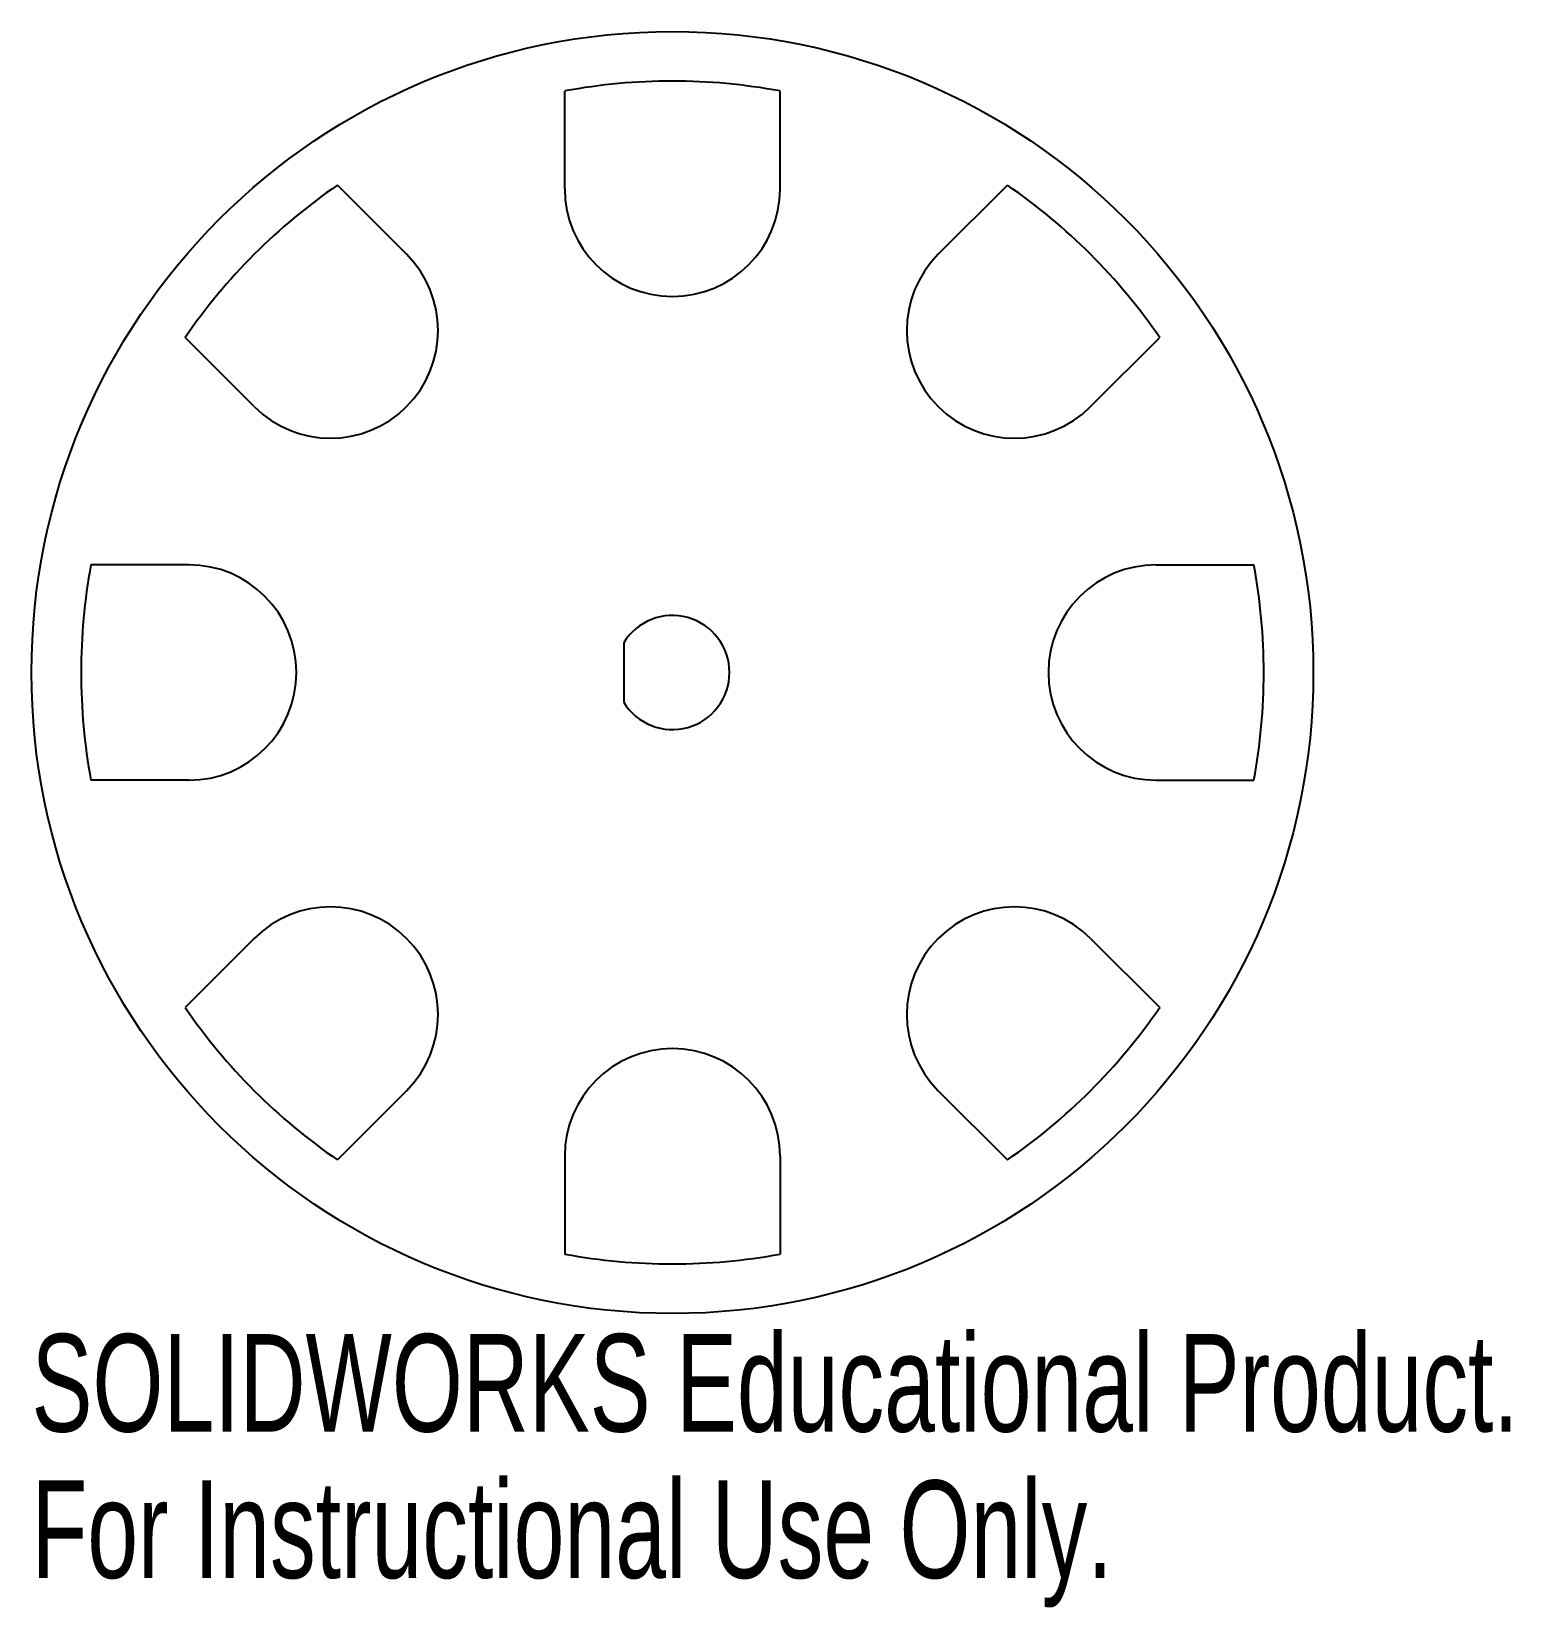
# Model space of a CAD drawing. Header units: inches. Extents: x -1.25 to 1.63, y -1.82 to 1.25.
import ezdxf

# ---------------------------------------------------------------- set-up
doc = ezdxf.new("R2010")
doc.units = ezdxf.units.IN
doc.header["$MEASUREMENT"] = 0
doc.styles.add('SLDTEXTSTYLE0', font='TXT', dxfattribs={"width": 0.7})

msp = doc.modelspace()

# ---------------------------------------------------------------- linework, layer by layer
at = {"color": 7, "linetype": 'Continuous', "lineweight": 25}
for p, q in [((-0.21, 0.9433), (-0.21, 1.134)), ((0.21, 0.9433), (0.21, 1.134)), ((-0.5185, 0.8155), (-0.6534, 0.9504)), ((0.5185, 0.8155), (0.6534, 0.9504)), ((-0.8155, 0.5185), (-0.9504, 0.6534)), ((0.8155, 0.5185), (0.9504, 0.6534)), ((-0.9433, 0.21), (-1.134, 0.21)), ((0.9433, 0.21), (1.134, 0.21)), ((-0.095, 0.0579), (-0.095, -0.0579)), ((-0.9433, -0.21), (-1.134, -0.21)), ((0.9433, -0.21), (1.134, -0.21)), ((-0.8155, -0.5185), (-0.9504, -0.6534)), ((0.8155, -0.5185), (0.9504, -0.6534)), ((-0.5185, -0.8155), (-0.6534, -0.9504)), ((0.5185, -0.8155), (0.6534, -0.9504)), ((-0.21, -0.9433), (-0.21, -1.134)), ((0.21, -0.9433), (0.21, -1.134))]:
    msp.add_line(p, q, dxfattribs=at)
msp.add_circle((0, 0), 1.25, dxfattribs=at)
for centre, radius, start, end in [((0, 0), 1.1533, 79.5088, 100.4912), ((0, 0), 1.1533, 124.5088, 145.4912), ((0, 0.9433), 0.21, 180, 0), ((0, 0), 1.1533, 34.5088, 55.4912), ((-0.667, 0.667), 0.21, 225, 45), ((0.667, 0.667), 0.21, 135, 315), ((0, 0), 1.1533, 169.5088, 190.4912), ((-0.9433, 0), 0.21, 270, 90), ((0.9433, 0), 0.21, 90, 270), ((0, 0), 1.1533, 349.5088, 10.4912), ((0, 0), 0.1113, 211.358, 148.642), ((-0.667, -0.667), 0.21, 315, 135), ((0.667, -0.667), 0.21, 45, 225), ((0, 0), 1.1533, 214.5088, 235.4912), ((0, 0), 1.1533, 304.5088, 325.4912), ((0, -0.9433), 0.21, 0, 180), ((0, 0), 1.1533, 259.5088, 280.4912)]:
    msp.add_arc(centre, radius, start, end, dxfattribs=at)

# ---------------------------------------------------------------- texts
at = {"color": 7, "linetype": 'Continuous', "char_height": 0.1903, "attachment_point": 1, "style": 'SLDTEXTSTYLE0'}
for s, insert in [('SOLIDWORKS Educational Product.', (-1.25, -1.2901)), ('For Instructional Use Only.', (-1.25, -1.5756))]:
    msp.add_mtext(s, dxfattribs=dict(at, insert=insert))

doc.saveas('drawing.dxf')
